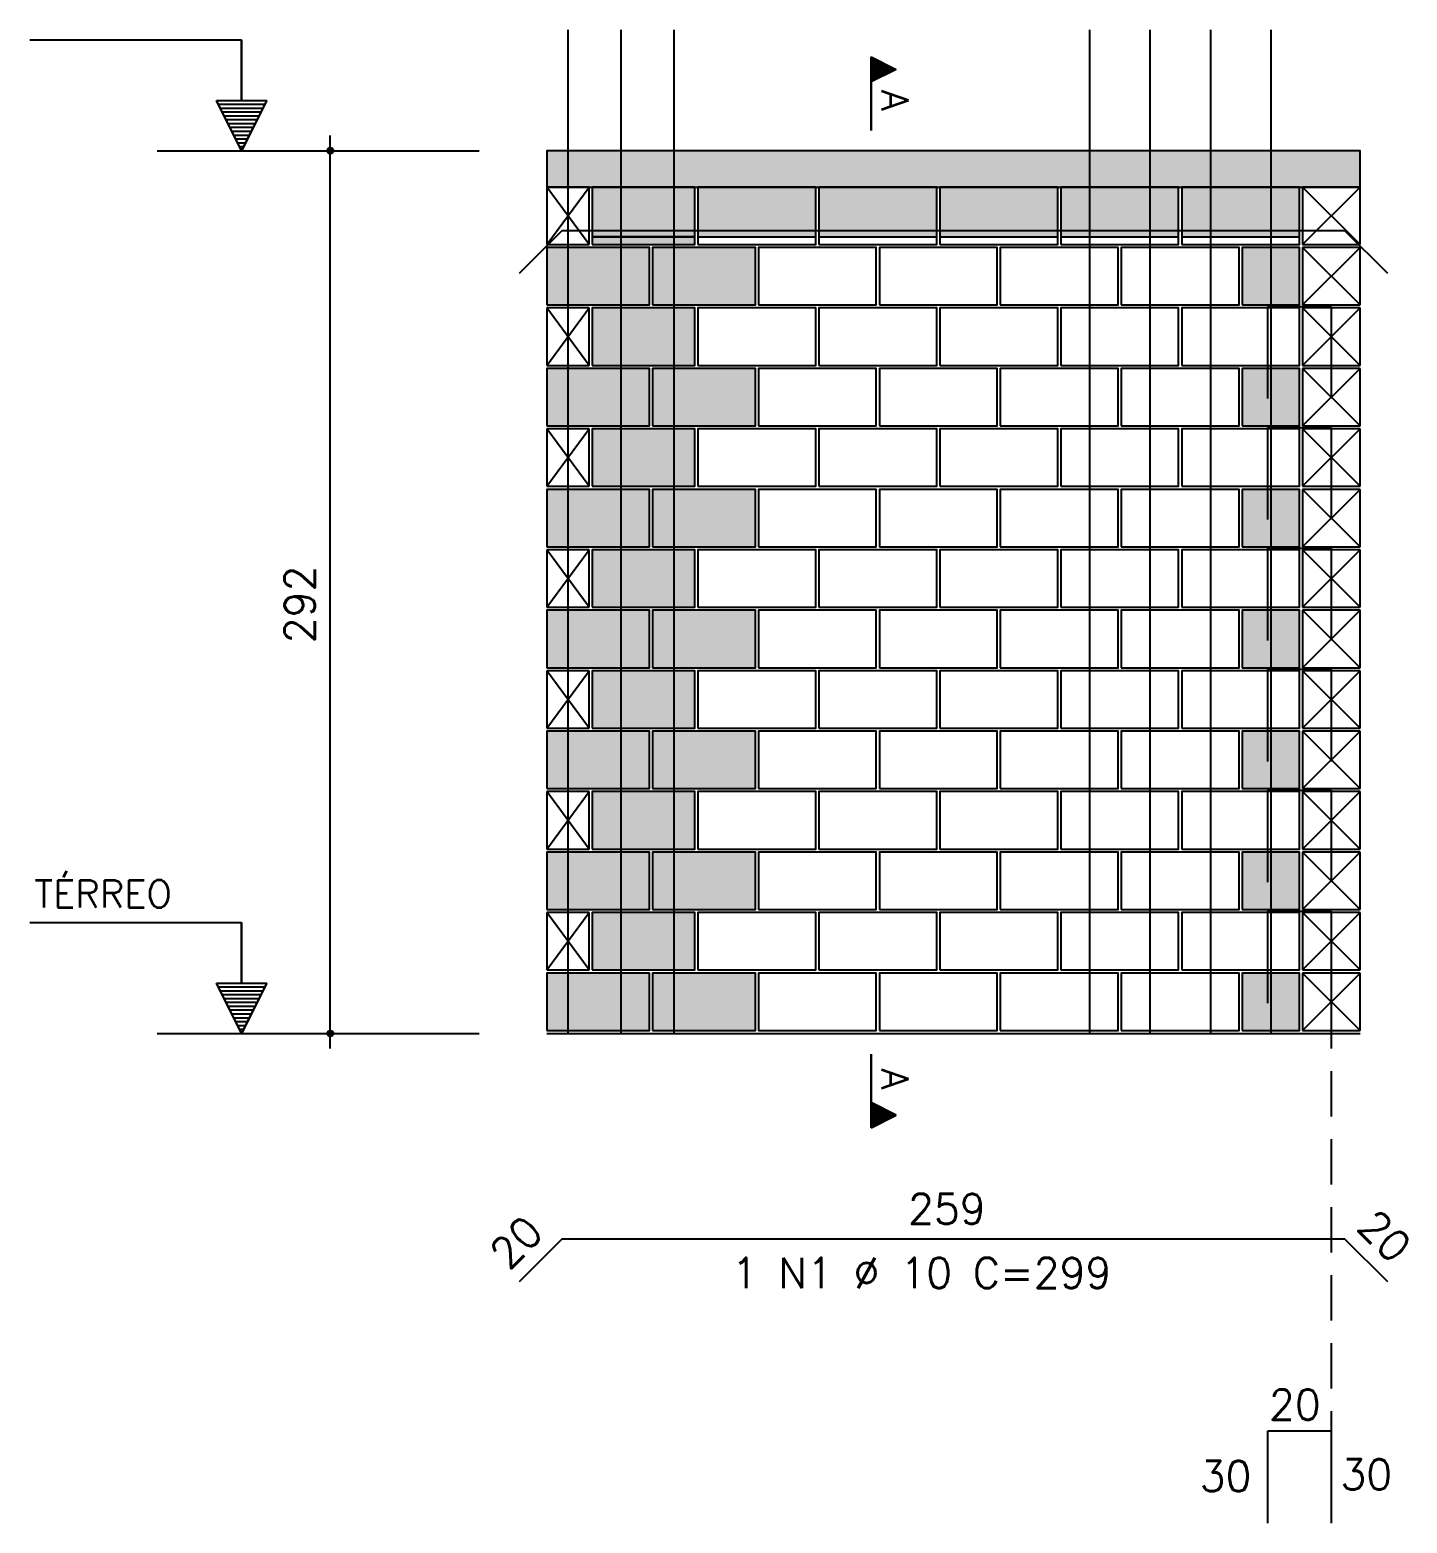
# Model space of a CAD drawing. Extents: x -2 to 121, y -2 to 61.
# Drawn here: x 16.49 to 25.6, y 24.37 to 34.25 of the extents above; entities that cross this region are included whole.
import ezdxf

# ---------------------------------------------------------------- set-up
doc = ezdxf.new("R2010")
doc.units = 0
doc.header["$MEASUREMENT"] = 0
doc.linetypes.add('ESTILO_TQS_0001', pattern=[0.45, 0.3, -0.15])
for name, color, linetype in [('PENA_01', 1, 'CONTINUOUS'), ('PENA_02', 2, 'CONTINUOUS'), ('PENA_03', 3, 'CONTINUOUS'), ('PENA_05', 5, 'CONTINUOUS'), ('PENA_09', 254, 'CONTINUOUS'), ('PENA_11', 252, 'CONTINUOUS'), ('PENA_21', 100, 'CONTINUOUS'), ('PENA_23', 50, 'CONTINUOUS')]:
    doc.layers.add(name, color=color, linetype=linetype)
doc.styles.get("Standard").update_dxf_attribs({"font": 'ROMANS.SHX'})

msp = doc.modelspace()

# ---------------------------------------------------------------- linework, layer by layer
at = {"layer": 'PENA_01', "linetype": 'Continuous'}
for p, q in [((17.327049, 33.452812), (19.457912, 33.452812)), ((20.205404, 32.882812), (20.885404, 32.882812)), ((20.905404, 32.882812), (21.685404, 32.882812)), ((21.705404, 32.882812), (22.485404, 32.882812)), ((22.505404, 32.882812), (23.285404, 32.882812)), ((23.305404, 32.882812), (24.085404, 32.882812)), ((24.105404, 32.882812), (24.885404, 32.882812)), ((17.327049, 27.612812), (19.457912, 27.612812))]:
    msp.add_line(p, q, dxfattribs=at)
at = {"layer": 'PENA_01', "linetype": 'ESTILO_TQS_0001'}
msp.add_line((25.095404, 27.812812), (25.095404, 24.98301), dxfattribs=at)
at = {"layer": 'PENA_02', "linetype": 'Continuous'}
for p, q in [((20.185404, 33.212812), (19.905404, 33.212812)), ((19.905404, 33.212812), (19.905404, 32.832812)), ((20.185404, 32.832812), (20.185404, 33.212812)), ((25.285404, 33.212812), (24.905404, 33.212812)), ((24.905404, 33.212812), (24.905404, 32.832812)), ((25.285404, 32.832812), (25.285404, 33.212812)), ((19.905404, 32.832812), (20.185404, 32.832812)), ((24.905404, 32.832812), (25.285404, 32.832812)), ((25.285404, 32.812812), (24.905404, 32.812812)), ((24.905404, 32.812812), (24.905404, 32.432812)), ((25.285404, 32.432812), (25.285404, 32.812812)), ((20.185404, 32.412812), (19.905404, 32.412812)), ((19.905404, 32.412812), (19.905404, 32.032812)), ((20.185404, 32.032812), (20.185404, 32.412812)), ((24.905404, 32.432812), (25.285404, 32.432812)), ((25.285404, 32.412812), (24.905404, 32.412812)), ((24.905404, 32.412812), (24.905404, 32.032812)), ((25.285404, 32.032812), (25.285404, 32.412812)), ((19.905404, 32.032812), (20.185404, 32.032812)), ((24.905404, 32.032812), (25.285404, 32.032812)), ((25.285404, 32.012812), (24.905404, 32.012812)), ((24.905404, 32.012812), (24.905404, 31.632812)), ((25.285404, 31.632812), (25.285404, 32.012812)), ((24.905404, 31.632812), (25.285404, 31.632812)), ((20.185404, 31.612812), (19.905404, 31.612812)), ((19.905404, 31.612812), (19.905404, 31.232812)), ((20.185404, 31.232812), (20.185404, 31.612812)), ((25.285404, 31.612812), (24.905404, 31.612812)), ((24.905404, 31.612812), (24.905404, 31.232812)), ((25.285404, 31.232812), (25.285404, 31.612812)), ((19.905404, 31.232812), (20.185404, 31.232812)), ((24.905404, 31.232812), (25.285404, 31.232812)), ((25.285404, 31.212812), (24.905404, 31.212812)), ((24.905404, 31.212812), (24.905404, 30.832812)), ((25.285404, 30.832812), (25.285404, 31.212812)), ((24.905404, 30.832812), (25.285404, 30.832812)), ((20.185404, 30.812812), (19.905404, 30.812812)), ((19.905404, 30.812812), (19.905404, 30.432812)), ((20.185404, 30.432812), (20.185404, 30.812812)), ((25.285404, 30.812812), (24.905404, 30.812812)), ((24.905404, 30.812812), (24.905404, 30.432812)), ((25.285404, 30.432812), (25.285404, 30.812812)), ((19.905404, 30.432812), (20.185404, 30.432812)), ((24.905404, 30.432812), (25.285404, 30.432812)), ((25.285404, 30.412812), (24.905404, 30.412812)), ((24.905404, 30.412812), (24.905404, 30.032812)), ((25.285404, 30.032812), (25.285404, 30.412812)), ((20.185404, 30.012812), (19.905404, 30.012812)), ((19.905404, 30.012812), (19.905404, 29.632812)), ((20.185404, 29.632812), (20.185404, 30.012812)), ((24.905404, 30.032812), (25.285404, 30.032812)), ((25.285404, 30.012812), (24.905404, 30.012812)), ((24.905404, 30.012812), (24.905404, 29.632812)), ((25.285404, 29.632812), (25.285404, 30.012812)), ((19.905404, 29.632812), (20.185404, 29.632812)), ((24.905404, 29.632812), (25.285404, 29.632812)), ((25.285404, 29.612812), (24.905404, 29.612812)), ((24.905404, 29.612812), (24.905404, 29.232812)), ((25.285404, 29.232812), (25.285404, 29.612812)), ((20.185404, 29.212812), (19.905404, 29.212812)), ((19.905404, 29.212812), (19.905404, 28.832812)), ((20.185404, 28.832812), (20.185404, 29.212812)), ((24.905404, 29.232812), (25.285404, 29.232812)), ((25.285404, 29.212812), (24.905404, 29.212812)), ((24.905404, 29.212812), (24.905404, 28.832812)), ((25.285404, 28.832812), (25.285404, 29.212812)), ((19.905404, 28.832812), (20.185404, 28.832812)), ((24.905404, 28.832812), (25.285404, 28.832812)), ((25.285404, 28.812812), (24.905404, 28.812812)), ((24.905404, 28.812812), (24.905404, 28.432812)), ((25.285404, 28.432812), (25.285404, 28.812812)), ((20.185404, 28.412812), (19.905404, 28.412812)), ((19.905404, 28.412812), (19.905404, 28.032812)), ((20.185404, 28.032812), (20.185404, 28.412812)), ((24.905404, 28.432812), (25.285404, 28.432812)), ((25.285404, 28.412812), (24.905404, 28.412812)), ((24.905404, 28.412812), (24.905404, 28.032812)), ((25.285404, 28.032812), (25.285404, 28.412812)), ((19.905404, 28.032812), (20.185404, 28.032812)), ((24.905404, 28.032812), (25.285404, 28.032812)), ((25.285404, 28.012812), (24.905404, 28.012812)), ((24.905404, 28.012812), (24.905404, 27.632812)), ((25.285404, 27.632812), (25.285404, 28.012812)), ((19.905404, 27.612812), (25.285404, 27.612812)), ((24.905404, 27.632812), (25.285404, 27.632812))]:
    msp.add_line(p, q, dxfattribs=at)
for points in [[(19.905404, 33.212812), (25.285404, 33.212812), (25.285404, 33.452812), (19.905404, 33.452812), (19.905404, 33.212812)], [(20.205404, 32.832812), (20.885404, 32.832812), (20.885404, 33.212812), (20.205404, 33.212812), (20.205404, 32.832812)], [(20.905404, 32.832812), (21.685404, 32.832812), (21.685404, 33.212812), (20.905404, 33.212812), (20.905404, 32.832812)], [(21.705404, 32.832812), (22.485404, 32.832812), (22.485404, 33.212812), (21.705404, 33.212812), (21.705404, 32.832812)], [(22.505404, 32.832812), (23.285404, 32.832812), (23.285404, 33.212812), (22.505404, 33.212812), (22.505404, 32.832812)], [(23.305404, 32.832812), (24.085404, 32.832812), (24.085404, 33.212812), (23.305404, 33.212812), (23.305404, 32.832812)], [(24.105404, 32.832812), (24.885404, 32.832812), (24.885404, 33.212812), (24.105404, 33.212812), (24.105404, 32.832812)], [(19.905404, 32.432812), (20.585404, 32.432812), (20.585404, 32.812812), (19.905404, 32.812812), (19.905404, 32.432812)], [(20.605404, 32.432812), (21.285404, 32.432812), (21.285404, 32.812812), (20.605404, 32.812812), (20.605404, 32.432812)], [(21.305404, 32.432812), (22.085404, 32.432812), (22.085404, 32.812812), (21.305404, 32.812812), (21.305404, 32.432812)], [(22.105404, 32.432812), (22.885404, 32.432812), (22.885404, 32.812812), (22.105404, 32.812812), (22.105404, 32.432812)], [(22.905404, 32.432812), (23.685404, 32.432812), (23.685404, 32.812812), (22.905404, 32.812812), (22.905404, 32.432812)], [(23.705404, 32.432812), (24.485404, 32.432812), (24.485404, 32.812812), (23.705404, 32.812812), (23.705404, 32.432812)], [(24.505404, 32.432812), (24.885404, 32.432812), (24.885404, 32.812812), (24.505404, 32.812812), (24.505404, 32.432812)], [(20.205404, 32.032812), (20.885404, 32.032812), (20.885404, 32.412812), (20.205404, 32.412812), (20.205404, 32.032812)], [(20.905404, 32.032812), (21.685404, 32.032812), (21.685404, 32.412812), (20.905404, 32.412812), (20.905404, 32.032812)], [(21.705404, 32.032812), (22.485404, 32.032812), (22.485404, 32.412812), (21.705404, 32.412812), (21.705404, 32.032812)], [(22.505404, 32.032812), (23.285404, 32.032812), (23.285404, 32.412812), (22.505404, 32.412812), (22.505404, 32.032812)], [(23.305404, 32.032812), (24.085404, 32.032812), (24.085404, 32.412812), (23.305404, 32.412812), (23.305404, 32.032812)], [(24.105404, 32.032812), (24.885404, 32.032812), (24.885404, 32.412812), (24.105404, 32.412812), (24.105404, 32.032812)], [(19.905404, 31.632812), (20.585404, 31.632812), (20.585404, 32.012812), (19.905404, 32.012812), (19.905404, 31.632812)], [(20.605404, 31.632812), (21.285404, 31.632812), (21.285404, 32.012812), (20.605404, 32.012812), (20.605404, 31.632812)], [(21.305404, 31.632812), (22.085404, 31.632812), (22.085404, 32.012812), (21.305404, 32.012812), (21.305404, 31.632812)], [(22.105404, 31.632812), (22.885404, 31.632812), (22.885404, 32.012812), (22.105404, 32.012812), (22.105404, 31.632812)], [(22.905404, 31.632812), (23.685404, 31.632812), (23.685404, 32.012812), (22.905404, 32.012812), (22.905404, 31.632812)], [(23.705404, 31.632812), (24.485404, 31.632812), (24.485404, 32.012812), (23.705404, 32.012812), (23.705404, 31.632812)], [(24.505404, 31.632812), (24.885404, 31.632812), (24.885404, 32.012812), (24.505404, 32.012812), (24.505404, 31.632812)], [(20.205404, 31.232812), (20.885404, 31.232812), (20.885404, 31.612812), (20.205404, 31.612812), (20.205404, 31.232812)], [(20.905404, 31.232812), (21.685404, 31.232812), (21.685404, 31.612812), (20.905404, 31.612812), (20.905404, 31.232812)], [(21.705404, 31.232812), (22.485404, 31.232812), (22.485404, 31.612812), (21.705404, 31.612812), (21.705404, 31.232812)], [(22.505404, 31.232812), (23.285404, 31.232812), (23.285404, 31.612812), (22.505404, 31.612812), (22.505404, 31.232812)], [(23.305404, 31.232812), (24.085404, 31.232812), (24.085404, 31.612812), (23.305404, 31.612812), (23.305404, 31.232812)], [(24.105404, 31.232812), (24.885404, 31.232812), (24.885404, 31.612812), (24.105404, 31.612812), (24.105404, 31.232812)], [(19.905404, 30.832812), (20.585404, 30.832812), (20.585404, 31.212812), (19.905404, 31.212812), (19.905404, 30.832812)], [(20.605404, 30.832812), (21.285404, 30.832812), (21.285404, 31.212812), (20.605404, 31.212812), (20.605404, 30.832812)], [(21.305404, 30.832812), (22.085404, 30.832812), (22.085404, 31.212812), (21.305404, 31.212812), (21.305404, 30.832812)], [(22.105404, 30.832812), (22.885404, 30.832812), (22.885404, 31.212812), (22.105404, 31.212812), (22.105404, 30.832812)], [(22.905404, 30.832812), (23.685404, 30.832812), (23.685404, 31.212812), (22.905404, 31.212812), (22.905404, 30.832812)], [(23.705404, 30.832812), (24.485404, 30.832812), (24.485404, 31.212812), (23.705404, 31.212812), (23.705404, 30.832812)], [(24.505404, 30.832812), (24.885404, 30.832812), (24.885404, 31.212812), (24.505404, 31.212812), (24.505404, 30.832812)], [(20.205404, 30.432812), (20.885404, 30.432812), (20.885404, 30.812812), (20.205404, 30.812812), (20.205404, 30.432812)], [(20.905404, 30.432812), (21.685404, 30.432812), (21.685404, 30.812812), (20.905404, 30.812812), (20.905404, 30.432812)], [(21.705404, 30.432812), (22.485404, 30.432812), (22.485404, 30.812812), (21.705404, 30.812812), (21.705404, 30.432812)], [(22.505404, 30.432812), (23.285404, 30.432812), (23.285404, 30.812812), (22.505404, 30.812812), (22.505404, 30.432812)], [(23.305404, 30.432812), (24.085404, 30.432812), (24.085404, 30.812812), (23.305404, 30.812812), (23.305404, 30.432812)], [(24.105404, 30.432812), (24.885404, 30.432812), (24.885404, 30.812812), (24.105404, 30.812812), (24.105404, 30.432812)], [(19.905404, 30.032812), (20.585404, 30.032812), (20.585404, 30.412812), (19.905404, 30.412812), (19.905404, 30.032812)], [(20.605404, 30.032812), (21.285404, 30.032812), (21.285404, 30.412812), (20.605404, 30.412812), (20.605404, 30.032812)], [(21.305404, 30.032812), (22.085404, 30.032812), (22.085404, 30.412812), (21.305404, 30.412812), (21.305404, 30.032812)], [(22.105404, 30.032812), (22.885404, 30.032812), (22.885404, 30.412812), (22.105404, 30.412812), (22.105404, 30.032812)], [(22.905404, 30.032812), (23.685404, 30.032812), (23.685404, 30.412812), (22.905404, 30.412812), (22.905404, 30.032812)], [(23.705404, 30.032812), (24.485404, 30.032812), (24.485404, 30.412812), (23.705404, 30.412812), (23.705404, 30.032812)], [(24.505404, 30.032812), (24.885404, 30.032812), (24.885404, 30.412812), (24.505404, 30.412812), (24.505404, 30.032812)], [(20.205404, 29.632812), (20.885404, 29.632812), (20.885404, 30.012812), (20.205404, 30.012812), (20.205404, 29.632812)], [(20.905404, 29.632812), (21.685404, 29.632812), (21.685404, 30.012812), (20.905404, 30.012812), (20.905404, 29.632812)], [(21.705404, 29.632812), (22.485404, 29.632812), (22.485404, 30.012812), (21.705404, 30.012812), (21.705404, 29.632812)], [(22.505404, 29.632812), (23.285404, 29.632812), (23.285404, 30.012812), (22.505404, 30.012812), (22.505404, 29.632812)], [(23.305404, 29.632812), (24.085404, 29.632812), (24.085404, 30.012812), (23.305404, 30.012812), (23.305404, 29.632812)], [(24.105404, 29.632812), (24.885404, 29.632812), (24.885404, 30.012812), (24.105404, 30.012812), (24.105404, 29.632812)], [(19.905404, 29.232812), (20.585404, 29.232812), (20.585404, 29.612812), (19.905404, 29.612812), (19.905404, 29.232812)], [(20.605404, 29.232812), (21.285404, 29.232812), (21.285404, 29.612812), (20.605404, 29.612812), (20.605404, 29.232812)], [(21.305404, 29.232812), (22.085404, 29.232812), (22.085404, 29.612812), (21.305404, 29.612812), (21.305404, 29.232812)], [(22.105404, 29.232812), (22.885404, 29.232812), (22.885404, 29.612812), (22.105404, 29.612812), (22.105404, 29.232812)], [(22.905404, 29.232812), (23.685404, 29.232812), (23.685404, 29.612812), (22.905404, 29.612812), (22.905404, 29.232812)], [(23.705404, 29.232812), (24.485404, 29.232812), (24.485404, 29.612812), (23.705404, 29.612812), (23.705404, 29.232812)], [(24.505404, 29.232812), (24.885404, 29.232812), (24.885404, 29.612812), (24.505404, 29.612812), (24.505404, 29.232812)], [(20.205404, 28.832812), (20.885404, 28.832812), (20.885404, 29.212812), (20.205404, 29.212812), (20.205404, 28.832812)], [(20.905404, 28.832812), (21.685404, 28.832812), (21.685404, 29.212812), (20.905404, 29.212812), (20.905404, 28.832812)], [(21.705404, 28.832812), (22.485404, 28.832812), (22.485404, 29.212812), (21.705404, 29.212812), (21.705404, 28.832812)], [(22.505404, 28.832812), (23.285404, 28.832812), (23.285404, 29.212812), (22.505404, 29.212812), (22.505404, 28.832812)], [(23.305404, 28.832812), (24.085404, 28.832812), (24.085404, 29.212812), (23.305404, 29.212812), (23.305404, 28.832812)], [(24.105404, 28.832812), (24.885404, 28.832812), (24.885404, 29.212812), (24.105404, 29.212812), (24.105404, 28.832812)], [(19.905404, 28.432812), (20.585404, 28.432812), (20.585404, 28.812812), (19.905404, 28.812812), (19.905404, 28.432812)], [(20.605404, 28.432812), (21.285404, 28.432812), (21.285404, 28.812812), (20.605404, 28.812812), (20.605404, 28.432812)], [(21.305404, 28.432812), (22.085404, 28.432812), (22.085404, 28.812812), (21.305404, 28.812812), (21.305404, 28.432812)], [(22.105404, 28.432812), (22.885404, 28.432812), (22.885404, 28.812812), (22.105404, 28.812812), (22.105404, 28.432812)], [(22.905404, 28.432812), (23.685404, 28.432812), (23.685404, 28.812812), (22.905404, 28.812812), (22.905404, 28.432812)], [(23.705404, 28.432812), (24.485404, 28.432812), (24.485404, 28.812812), (23.705404, 28.812812), (23.705404, 28.432812)], [(24.505404, 28.432812), (24.885404, 28.432812), (24.885404, 28.812812), (24.505404, 28.812812), (24.505404, 28.432812)], [(20.205404, 28.032812), (20.885404, 28.032812), (20.885404, 28.412812), (20.205404, 28.412812), (20.205404, 28.032812)], [(20.905404, 28.032812), (21.685404, 28.032812), (21.685404, 28.412812), (20.905404, 28.412812), (20.905404, 28.032812)], [(21.705404, 28.032812), (22.485404, 28.032812), (22.485404, 28.412812), (21.705404, 28.412812), (21.705404, 28.032812)], [(22.505404, 28.032812), (23.285404, 28.032812), (23.285404, 28.412812), (22.505404, 28.412812), (22.505404, 28.032812)], [(23.305404, 28.032812), (24.085404, 28.032812), (24.085404, 28.412812), (23.305404, 28.412812), (23.305404, 28.032812)], [(24.105404, 28.032812), (24.885404, 28.032812), (24.885404, 28.412812), (24.105404, 28.412812), (24.105404, 28.032812)], [(19.905404, 27.632812), (20.585404, 27.632812), (20.585404, 28.012812), (19.905404, 28.012812), (19.905404, 27.632812)], [(20.605404, 27.632812), (21.285404, 27.632812), (21.285404, 28.012812), (20.605404, 28.012812), (20.605404, 27.632812)], [(21.305404, 27.632812), (22.085404, 27.632812), (22.085404, 28.012812), (21.305404, 28.012812), (21.305404, 27.632812)], [(22.105404, 27.632812), (22.885404, 27.632812), (22.885404, 28.012812), (22.105404, 28.012812), (22.105404, 27.632812)], [(22.905404, 27.632812), (23.685404, 27.632812), (23.685404, 28.012812), (22.905404, 28.012812), (22.905404, 27.632812)], [(23.705404, 27.632812), (24.485404, 27.632812), (24.485404, 28.012812), (23.705404, 28.012812), (23.705404, 27.632812)], [(24.505404, 27.632812), (24.885404, 27.632812), (24.885404, 28.012812), (24.505404, 28.012812), (24.505404, 27.632812)]]:
    msp.add_lwpolyline(points, dxfattribs=at)
for centre, radius in [((18.473194, 33.452812), 0.02), ((18.473194, 33.452812), 0.01), ((18.473194, 27.612812), 0.02), ((18.473194, 27.612812), 0.01)]:
    msp.add_circle(centre, radius, dxfattribs=at)
at = {"layer": 'PENA_03', "linetype": 'Continuous'}
for p, q in [((17.886047, 34.184677), (16.486047, 34.184677)), ((17.886047, 33.784677), (17.886047, 34.184677)), ((17.887447, 33.784677), (17.887447, 34.186077)), ((22.051639, 33.587919), (22.051639, 34.074301)), ((22.051639, 34.074301), (22.217572, 33.991335)), ((22.052334, 34.073173), (22.216011, 33.991335)), ((22.217572, 33.991335), (22.052334, 33.908716)), ((22.052335, 34.073173), (22.052335, 33.909496)), ((22.216011, 33.991335), (22.052335, 33.909496)), ((22.064403, 34.067919), (22.064403, 33.91475)), ((22.077167, 34.061537), (22.077167, 33.921132)), ((22.089931, 34.055155), (22.089931, 33.927514)), ((22.102695, 34.048773), (22.102695, 33.933896)), ((22.115459, 34.042391), (22.115459, 33.940278)), ((22.128223, 34.036009), (22.128223, 33.94666)), ((22.140987, 34.029627), (22.140987, 33.953042)), ((22.153751, 34.023245), (22.153751, 33.959424)), ((22.166515, 34.016863), (22.166515, 33.965806)), ((22.179279, 34.010481), (22.179279, 33.972188)), ((22.192044, 34.004099), (22.192044, 33.97857)), ((22.204808, 33.997717), (22.204808, 33.984953)), ((22.052335, 33.908716), (22.052335, 33.587919)), ((17.886747, 33.452812), (17.720815, 33.784677)), ((17.720815, 33.784677), (17.886047, 33.784677)), ((17.886747, 33.455934), (17.723071, 33.783286)), ((18.050423, 33.783286), (17.723071, 33.783286)), ((18.039916, 33.759149), (17.733578, 33.759149)), ((18.027152, 33.733621), (17.746343, 33.733621)), ((18.014388, 33.708093), (17.759107, 33.708093)), ((18.05268, 33.784677), (17.886747, 33.452812)), ((18.050423, 33.783287), (17.886747, 33.455933)), ((17.887447, 33.784677), (18.05268, 33.784677)), ((18.001623, 33.682565), (17.771871, 33.682565)), ((17.988859, 33.657037), (17.784635, 33.657037)), ((17.976095, 33.631509), (17.797399, 33.631509)), ((17.963331, 33.605981), (17.810163, 33.605981)), ((17.950567, 33.580453), (17.822927, 33.580453)), ((17.937803, 33.554925), (17.835691, 33.554925)), ((17.925039, 33.529397), (17.848455, 33.529397)), ((17.912275, 33.503868), (17.861219, 33.503868)), ((18.473194, 27.512279), (18.473194, 33.552812)), ((17.899511, 33.47834), (17.873983, 33.47834)), ((19.905404, 32.832812), (20.185404, 33.212812)), ((20.185404, 32.832812), (19.905404, 33.212812)), ((24.905404, 32.832812), (25.285404, 33.212812)), ((25.285404, 32.832812), (24.905404, 33.212812)), ((24.905404, 32.432812), (25.285404, 32.812812)), ((25.285404, 32.432812), (24.905404, 32.812812)), ((19.905404, 32.032812), (20.185404, 32.412812)), ((20.185404, 32.032812), (19.905404, 32.412812)), ((24.905404, 32.032812), (25.285404, 32.412812)), ((25.285404, 32.032812), (24.905404, 32.412812)), ((24.905404, 31.632812), (25.285404, 32.012812)), ((25.285404, 31.632812), (24.905404, 32.012812)), ((19.905404, 31.232812), (20.185404, 31.612812)), ((20.185404, 31.232812), (19.905404, 31.612812)), ((24.905404, 31.232812), (25.285404, 31.612812)), ((25.285404, 31.232812), (24.905404, 31.612812)), ((24.905404, 30.832812), (25.285404, 31.212812)), ((25.285404, 30.832812), (24.905404, 31.212812)), ((19.905404, 30.432812), (20.185404, 30.812812)), ((20.185404, 30.432812), (19.905404, 30.812812)), ((24.905404, 30.432812), (25.285404, 30.812812)), ((25.285404, 30.432812), (24.905404, 30.812812)), ((24.905404, 30.032812), (25.285404, 30.412812)), ((25.285404, 30.032812), (24.905404, 30.412812)), ((19.905404, 29.632812), (20.185404, 30.012812)), ((20.185404, 29.632812), (19.905404, 30.012812)), ((24.905404, 29.632812), (25.285404, 30.012812)), ((25.285404, 29.632812), (24.905404, 30.012812)), ((24.905404, 29.232812), (25.285404, 29.612812)), ((25.285404, 29.232812), (24.905404, 29.612812)), ((19.905404, 28.832812), (20.185404, 29.212812)), ((20.185404, 28.832812), (19.905404, 29.212812)), ((24.905404, 28.832812), (25.285404, 29.212812)), ((25.285404, 28.832812), (24.905404, 29.212812)), ((24.905404, 28.432812), (25.285404, 28.812812)), ((25.285404, 28.432812), (24.905404, 28.812812)), ((19.905404, 28.032812), (20.185404, 28.412812)), ((20.185404, 28.032812), (19.905404, 28.412812)), ((24.905404, 28.032812), (25.285404, 28.412812)), ((25.285404, 28.032812), (24.905404, 28.412812)), ((17.886047, 28.344677), (16.486047, 28.344677)), ((17.886047, 27.944677), (17.886047, 28.344677)), ((17.887447, 27.944677), (17.887447, 28.346077)), ((24.905404, 27.632812), (25.285404, 28.012812)), ((25.285404, 27.632812), (24.905404, 28.012812)), ((17.886747, 27.612812), (17.720815, 27.944677)), ((17.720815, 27.944677), (17.886047, 27.944677)), ((17.886747, 27.615934), (17.723071, 27.943286)), ((18.050423, 27.943286), (17.723071, 27.943286)), ((18.039916, 27.919149), (17.733578, 27.919149)), ((18.027152, 27.893621), (17.746343, 27.893621)), ((18.014388, 27.868093), (17.759107, 27.868093)), ((18.05268, 27.944677), (17.886747, 27.612812)), ((18.050423, 27.943287), (17.886747, 27.615933)), ((17.887447, 27.944677), (18.05268, 27.944677)), ((18.001623, 27.842565), (17.771871, 27.842565)), ((17.988859, 27.817037), (17.784635, 27.817037)), ((17.976095, 27.791509), (17.797399, 27.791509)), ((17.963331, 27.765981), (17.810163, 27.765981)), ((17.950567, 27.740453), (17.822927, 27.740453)), ((17.937803, 27.714925), (17.835691, 27.714925)), ((17.925039, 27.689397), (17.848455, 27.689397)), ((17.912275, 27.663868), (17.861219, 27.663868)), ((17.899511, 27.63834), (17.873983, 27.63834)), ((22.051639, 27.475747), (22.051639, 26.989365)), ((22.052335, 27.15495), (22.052335, 27.475747)), ((22.051639, 26.989365), (22.217572, 27.072331)), ((22.217572, 27.072331), (22.052334, 27.15495)), ((22.052334, 26.990493), (22.216011, 27.072331)), ((22.052335, 26.990493), (22.052335, 27.15417)), ((22.216011, 27.072331), (22.052335, 27.15417)), ((22.064403, 26.995747), (22.064403, 27.148916)), ((22.077167, 27.002129), (22.077167, 27.142534)), ((22.089931, 27.008511), (22.089931, 27.136152)), ((22.102695, 27.014893), (22.102695, 27.12977)), ((22.115459, 27.021275), (22.115459, 27.123388)), ((22.128223, 27.027657), (22.128223, 27.117006)), ((22.140987, 27.034039), (22.140987, 27.110624)), ((22.153751, 27.040421), (22.153751, 27.104242)), ((22.166515, 27.046803), (22.166515, 27.09786)), ((22.179279, 27.053185), (22.179279, 27.091478)), ((22.192044, 27.059567), (22.192044, 27.085096)), ((22.204808, 27.065949), (22.204808, 27.078713))]:
    msp.add_line(p, q, dxfattribs=at)
at = {"layer": 'PENA_05', "linetype": 'Continuous'}
for p, q in [((20.005404, 32.922812), (19.722562, 32.639969)), ((25.185404, 32.922812), (20.005404, 32.922812)), ((25.468247, 32.639969), (25.185404, 32.922812)), ((24.675404, 31.812812), (24.675404, 32.422812)), ((24.675404, 32.422812), (25.095404, 32.422812)), ((25.095404, 32.422812), (25.095404, 31.812812)), ((24.675404, 31.012812), (24.675404, 31.622812)), ((24.675404, 31.622812), (25.095404, 31.622812)), ((25.095404, 31.622812), (25.095404, 31.012812)), ((24.675404, 30.212812), (24.675404, 30.822812)), ((24.675404, 30.822812), (25.095404, 30.822812)), ((25.095404, 30.822812), (25.095404, 30.212812)), ((24.675404, 29.412812), (24.675404, 30.022812)), ((24.675404, 30.022812), (25.095404, 30.022812)), ((25.095404, 30.022812), (25.095404, 29.412812)), ((24.675404, 28.612812), (24.675404, 29.222812)), ((24.675404, 29.222812), (25.095404, 29.222812)), ((25.095404, 29.222812), (25.095404, 28.612812)), ((24.675404, 27.812812), (24.675404, 28.422812)), ((24.675404, 28.422812), (25.095404, 28.422812)), ((25.095404, 28.422812), (25.095404, 27.812812)), ((20.005404, 26.252225), (19.722562, 25.969382)), ((25.185404, 26.252225), (20.005404, 26.252225)), ((25.468247, 25.969382), (25.185404, 26.252225)), ((24.675404, 24.37301), (24.675404, 24.98301)), ((24.675404, 24.98301), (25.095404, 24.98301)), ((25.095404, 24.98301), (25.095404, 24.37301))]:
    msp.add_line(p, q, dxfattribs=at)
for points in [[(20.045404, 34.252812), (20.045404, 27.612812)], [(20.395404, 34.252812), (20.395404, 27.612812)], [(20.745404, 34.252812), (20.745404, 27.612812)], [(23.495404, 34.252812), (23.495404, 27.612812)], [(23.895404, 34.252812), (23.895404, 27.612812)], [(24.295404, 34.252812), (24.295404, 27.612812)], [(24.695404, 34.252812), (24.695404, 27.612812)]]:
    msp.add_lwpolyline(points, dxfattribs=at)
at = {"layer": 'PENA_09', "linetype": 'Continuous'}
for points in [[(20.205404, 32.882812), (20.885404, 32.882812), (20.885404, 33.212812), (20.205404, 33.212812), (20.205404, 32.882812)], [(20.905404, 32.882812), (21.685404, 32.882812), (21.685404, 33.212812), (20.905404, 33.212812), (20.905404, 32.882812)], [(21.705404, 32.882812), (22.485404, 32.882812), (22.485404, 33.212812), (21.705404, 33.212812), (21.705404, 32.882812)], [(22.505404, 32.882812), (23.285404, 32.882812), (23.285404, 33.212812), (22.505404, 33.212812), (22.505404, 32.882812)], [(23.305404, 32.882812), (24.085404, 32.882812), (24.085404, 33.212812), (23.305404, 33.212812), (23.305404, 32.882812)], [(24.105404, 32.882812), (24.885404, 32.882812), (24.885404, 33.212812), (24.105404, 33.212812), (24.105404, 32.882812)]]:
    msp.add_lwpolyline(points, dxfattribs=at)
for points in [[(20.205404, 32.882812), (20.885404, 32.882812), (20.885404, 33.212812)], [(20.205404, 32.882812), (20.885404, 33.212812), (20.205404, 33.212812)], [(20.205404, 32.882812), (20.205404, 33.212812), (20.205404, 32.882812)], [(20.905404, 32.882812), (21.685404, 32.882812), (21.685404, 33.212812)], [(20.905404, 32.882812), (21.685404, 33.212812), (20.905404, 33.212812)], [(20.905404, 32.882812), (20.905404, 33.212812), (20.905404, 32.882812)], [(21.705404, 32.882812), (22.485404, 32.882812), (22.485404, 33.212812)], [(21.705404, 32.882812), (22.485404, 33.212812), (21.705404, 33.212812)], [(21.705404, 32.882812), (21.705404, 33.212812), (21.705404, 32.882812)], [(22.505404, 32.882812), (23.285404, 32.882812), (23.285404, 33.212812)], [(22.505404, 32.882812), (23.285404, 33.212812), (22.505404, 33.212812)], [(22.505404, 32.882812), (22.505404, 33.212812), (22.505404, 32.882812)], [(23.305404, 32.882812), (24.085404, 32.882812), (24.085404, 33.212812)], [(23.305404, 32.882812), (24.085404, 33.212812), (23.305404, 33.212812)], [(23.305404, 32.882812), (23.305404, 33.212812), (23.305404, 32.882812)], [(24.105404, 32.882812), (24.885404, 32.882812), (24.885404, 33.212812)], [(24.105404, 32.882812), (24.885404, 33.212812), (24.105404, 33.212812)], [(24.105404, 32.882812), (24.105404, 33.212812), (24.105404, 32.882812)]]:
    msp.add_solid(points, dxfattribs=at)
at = {"layer": 'PENA_11', "linetype": 'Continuous'}
for points in [[(19.905404, 33.212812), (25.285404, 33.212812), (25.285404, 33.452812)], [(19.905404, 33.212812), (25.285404, 33.452812), (19.905404, 33.452812)], [(19.905404, 33.212812), (19.905404, 33.452812), (19.905404, 33.212812)]]:
    msp.add_solid(points, dxfattribs=at)
at = {"layer": 'PENA_21', "linetype": 'Continuous'}
for points in [[(19.905404, 32.432812), (20.585404, 32.432812), (20.585404, 32.812812), (19.905404, 32.812812), (19.905404, 32.432812)], [(20.205404, 32.832812), (20.885404, 32.832812), (20.885404, 32.882812), (20.205404, 32.882812), (20.205404, 32.832812)], [(20.605404, 32.432812), (21.285404, 32.432812), (21.285404, 32.812812), (20.605404, 32.812812), (20.605404, 32.432812)], [(20.205404, 32.032812), (20.885404, 32.032812), (20.885404, 32.412812), (20.205404, 32.412812), (20.205404, 32.032812)], [(19.905404, 31.632812), (20.585404, 31.632812), (20.585404, 32.012812), (19.905404, 32.012812), (19.905404, 31.632812)], [(20.605404, 31.632812), (21.285404, 31.632812), (21.285404, 32.012812), (20.605404, 32.012812), (20.605404, 31.632812)], [(20.205404, 31.232812), (20.885404, 31.232812), (20.885404, 31.612812), (20.205404, 31.612812), (20.205404, 31.232812)], [(19.905404, 30.832812), (20.585404, 30.832812), (20.585404, 31.212812), (19.905404, 31.212812), (19.905404, 30.832812)], [(20.605404, 30.832812), (21.285404, 30.832812), (21.285404, 31.212812), (20.605404, 31.212812), (20.605404, 30.832812)], [(20.205404, 30.432812), (20.885404, 30.432812), (20.885404, 30.812812), (20.205404, 30.812812), (20.205404, 30.432812)], [(19.905404, 30.032812), (20.585404, 30.032812), (20.585404, 30.412812), (19.905404, 30.412812), (19.905404, 30.032812)], [(20.605404, 30.032812), (21.285404, 30.032812), (21.285404, 30.412812), (20.605404, 30.412812), (20.605404, 30.032812)], [(20.205404, 29.632812), (20.885404, 29.632812), (20.885404, 30.012812), (20.205404, 30.012812), (20.205404, 29.632812)], [(19.905404, 29.232812), (20.585404, 29.232812), (20.585404, 29.612812), (19.905404, 29.612812), (19.905404, 29.232812)], [(20.605404, 29.232812), (21.285404, 29.232812), (21.285404, 29.612812), (20.605404, 29.612812), (20.605404, 29.232812)], [(20.205404, 28.832812), (20.885404, 28.832812), (20.885404, 29.212812), (20.205404, 29.212812), (20.205404, 28.832812)], [(19.905404, 28.432812), (20.585404, 28.432812), (20.585404, 28.812812), (19.905404, 28.812812), (19.905404, 28.432812)], [(20.605404, 28.432812), (21.285404, 28.432812), (21.285404, 28.812812), (20.605404, 28.812812), (20.605404, 28.432812)], [(20.205404, 28.032812), (20.885404, 28.032812), (20.885404, 28.412812), (20.205404, 28.412812), (20.205404, 28.032812)], [(19.905404, 27.632812), (20.585404, 27.632812), (20.585404, 28.012812), (19.905404, 28.012812), (19.905404, 27.632812)], [(20.605404, 27.632812), (21.285404, 27.632812), (21.285404, 28.012812), (20.605404, 28.012812), (20.605404, 27.632812)]]:
    msp.add_lwpolyline(points, dxfattribs=at)
for points in [[(19.905404, 32.432812), (20.585404, 32.432812), (20.585404, 32.812812)], [(19.905404, 32.432812), (20.585404, 32.812812), (19.905404, 32.812812)], [(19.905404, 32.432812), (19.905404, 32.812812), (19.905404, 32.432812)], [(20.205404, 32.832812), (20.885404, 32.832812), (20.885404, 32.882812)], [(20.205404, 32.832812), (20.885404, 32.882812), (20.205404, 32.882812)], [(20.205404, 32.832812), (20.205404, 32.882812), (20.205404, 32.832812)], [(20.605404, 32.432812), (21.285404, 32.432812), (21.285404, 32.812812)], [(20.605404, 32.432812), (21.285404, 32.812812), (20.605404, 32.812812)], [(20.605404, 32.432812), (20.605404, 32.812812), (20.605404, 32.432812)], [(20.205404, 32.032812), (20.885404, 32.032812), (20.885404, 32.412812)], [(20.205404, 32.032812), (20.885404, 32.412812), (20.205404, 32.412812)], [(20.205404, 32.032812), (20.205404, 32.412812), (20.205404, 32.032812)], [(19.905404, 31.632812), (20.585404, 31.632812), (20.585404, 32.012812)], [(19.905404, 31.632812), (20.585404, 32.012812), (19.905404, 32.012812)], [(19.905404, 31.632812), (19.905404, 32.012812), (19.905404, 31.632812)], [(20.605404, 31.632812), (21.285404, 31.632812), (21.285404, 32.012812)], [(20.605404, 31.632812), (21.285404, 32.012812), (20.605404, 32.012812)], [(20.605404, 31.632812), (20.605404, 32.012812), (20.605404, 31.632812)], [(20.205404, 31.232812), (20.885404, 31.232812), (20.885404, 31.612812)], [(20.205404, 31.232812), (20.885404, 31.612812), (20.205404, 31.612812)], [(20.205404, 31.232812), (20.205404, 31.612812), (20.205404, 31.232812)], [(19.905404, 30.832812), (20.585404, 30.832812), (20.585404, 31.212812)], [(19.905404, 30.832812), (20.585404, 31.212812), (19.905404, 31.212812)], [(19.905404, 30.832812), (19.905404, 31.212812), (19.905404, 30.832812)], [(20.605404, 30.832812), (21.285404, 30.832812), (21.285404, 31.212812)], [(20.605404, 30.832812), (21.285404, 31.212812), (20.605404, 31.212812)], [(20.605404, 30.832812), (20.605404, 31.212812), (20.605404, 30.832812)], [(20.205404, 30.432812), (20.885404, 30.432812), (20.885404, 30.812812)], [(20.205404, 30.432812), (20.885404, 30.812812), (20.205404, 30.812812)], [(20.205404, 30.432812), (20.205404, 30.812812), (20.205404, 30.432812)], [(19.905404, 30.032812), (20.585404, 30.032812), (20.585404, 30.412812)], [(19.905404, 30.032812), (20.585404, 30.412812), (19.905404, 30.412812)], [(19.905404, 30.032812), (19.905404, 30.412812), (19.905404, 30.032812)], [(20.605404, 30.032812), (21.285404, 30.032812), (21.285404, 30.412812)], [(20.605404, 30.032812), (21.285404, 30.412812), (20.605404, 30.412812)], [(20.605404, 30.032812), (20.605404, 30.412812), (20.605404, 30.032812)], [(20.205404, 29.632812), (20.885404, 29.632812), (20.885404, 30.012812)], [(20.205404, 29.632812), (20.885404, 30.012812), (20.205404, 30.012812)], [(20.205404, 29.632812), (20.205404, 30.012812), (20.205404, 29.632812)], [(19.905404, 29.232812), (20.585404, 29.232812), (20.585404, 29.612812)], [(19.905404, 29.232812), (20.585404, 29.612812), (19.905404, 29.612812)], [(19.905404, 29.232812), (19.905404, 29.612812), (19.905404, 29.232812)], [(20.605404, 29.232812), (21.285404, 29.232812), (21.285404, 29.612812)], [(20.605404, 29.232812), (21.285404, 29.612812), (20.605404, 29.612812)], [(20.605404, 29.232812), (20.605404, 29.612812), (20.605404, 29.232812)], [(20.205404, 28.832812), (20.885404, 28.832812), (20.885404, 29.212812)], [(20.205404, 28.832812), (20.885404, 29.212812), (20.205404, 29.212812)], [(20.205404, 28.832812), (20.205404, 29.212812), (20.205404, 28.832812)], [(19.905404, 28.432812), (20.585404, 28.432812), (20.585404, 28.812812)], [(19.905404, 28.432812), (20.585404, 28.812812), (19.905404, 28.812812)], [(19.905404, 28.432812), (19.905404, 28.812812), (19.905404, 28.432812)], [(20.605404, 28.432812), (21.285404, 28.432812), (21.285404, 28.812812)], [(20.605404, 28.432812), (21.285404, 28.812812), (20.605404, 28.812812)], [(20.605404, 28.432812), (20.605404, 28.812812), (20.605404, 28.432812)], [(20.205404, 28.032812), (20.885404, 28.032812), (20.885404, 28.412812)], [(20.205404, 28.032812), (20.885404, 28.412812), (20.205404, 28.412812)], [(20.205404, 28.032812), (20.205404, 28.412812), (20.205404, 28.032812)], [(19.905404, 27.632812), (20.585404, 27.632812), (20.585404, 28.012812)], [(19.905404, 27.632812), (20.585404, 28.012812), (19.905404, 28.012812)], [(19.905404, 27.632812), (19.905404, 28.012812), (19.905404, 27.632812)], [(20.605404, 27.632812), (21.285404, 27.632812), (21.285404, 28.012812)], [(20.605404, 27.632812), (21.285404, 28.012812), (20.605404, 28.012812)], [(20.605404, 27.632812), (20.605404, 28.012812), (20.605404, 27.632812)]]:
    msp.add_solid(points, dxfattribs=at)
at = {"layer": 'PENA_23', "linetype": 'Continuous'}
for points in [[(24.505404, 32.432812), (24.885404, 32.432812), (24.885404, 32.812812), (24.505404, 32.812812), (24.505404, 32.432812)], [(24.505404, 31.632812), (24.885404, 31.632812), (24.885404, 32.012812), (24.505404, 32.012812), (24.505404, 31.632812)], [(24.505404, 30.832812), (24.885404, 30.832812), (24.885404, 31.212812), (24.505404, 31.212812), (24.505404, 30.832812)], [(24.505404, 30.032812), (24.885404, 30.032812), (24.885404, 30.412812), (24.505404, 30.412812), (24.505404, 30.032812)], [(24.505404, 29.232812), (24.885404, 29.232812), (24.885404, 29.612812), (24.505404, 29.612812), (24.505404, 29.232812)], [(24.505404, 28.432812), (24.885404, 28.432812), (24.885404, 28.812812), (24.505404, 28.812812), (24.505404, 28.432812)], [(24.505404, 27.632812), (24.885404, 27.632812), (24.885404, 28.012812), (24.505404, 28.012812), (24.505404, 27.632812)]]:
    msp.add_lwpolyline(points, dxfattribs=at)
for points in [[(24.505404, 32.432812), (24.885404, 32.432812), (24.885404, 32.812812)], [(24.505404, 32.432812), (24.885404, 32.812812), (24.505404, 32.812812)], [(24.505404, 32.432812), (24.505404, 32.812812), (24.505404, 32.432812)], [(24.505404, 31.632812), (24.885404, 31.632812), (24.885404, 32.012812)], [(24.505404, 31.632812), (24.885404, 32.012812), (24.505404, 32.012812)], [(24.505404, 31.632812), (24.505404, 32.012812), (24.505404, 31.632812)], [(24.505404, 30.832812), (24.885404, 30.832812), (24.885404, 31.212812)], [(24.505404, 30.832812), (24.885404, 31.212812), (24.505404, 31.212812)], [(24.505404, 30.832812), (24.505404, 31.212812), (24.505404, 30.832812)], [(24.505404, 30.032812), (24.885404, 30.032812), (24.885404, 30.412812)], [(24.505404, 30.032812), (24.885404, 30.412812), (24.505404, 30.412812)], [(24.505404, 30.032812), (24.505404, 30.412812), (24.505404, 30.032812)], [(24.505404, 29.232812), (24.885404, 29.232812), (24.885404, 29.612812)], [(24.505404, 29.232812), (24.885404, 29.612812), (24.505404, 29.612812)], [(24.505404, 29.232812), (24.505404, 29.612812), (24.505404, 29.232812)], [(24.505404, 28.432812), (24.885404, 28.432812), (24.885404, 28.812812)], [(24.505404, 28.432812), (24.885404, 28.812812), (24.505404, 28.812812)], [(24.505404, 28.432812), (24.505404, 28.812812), (24.505404, 28.432812)], [(24.505404, 27.632812), (24.885404, 27.632812), (24.885404, 28.012812)], [(24.505404, 27.632812), (24.885404, 28.012812), (24.505404, 28.012812)], [(24.505404, 27.632812), (24.505404, 28.012812), (24.505404, 27.632812)]]:
    msp.add_solid(points, dxfattribs=at)

# ---------------------------------------------------------------- texts
at = {"layer": 'PENA_03', "linetype": 'Continuous'}
for s, height, rotation, p in [('A', 0.18, 270, (22.118668, 33.855902)), ('292', 0.2, 90, (18.37089, 30.194209)), ('A', 0.18, 270, (22.118668, 27.379193)), ('20', 0.2, 45, (19.651851, 26.040093)), ('20', 0.2, 315, (25.256115, 26.322936))]:
    msp.add_text(s, height=height, rotation=rotation, dxfattribs=at).set_placement(p)
for s, height, p in [('TÉRREO', 0.18, (16.516319, 28.446551)), ('259', 0.2, (22.295404, 26.352225)), ('1 N1 %%c 10 C=299', 0.2, (21.129432, 25.92846)), ('20', 0.2, (24.682566, 25.056926)), ('30', 0.2, (24.224136, 24.584318)), ('30', 0.2, (25.15522, 24.595604))]:
    msp.add_text(s, height=height, dxfattribs=at).set_placement(p)

doc.saveas('drawing.dxf')
